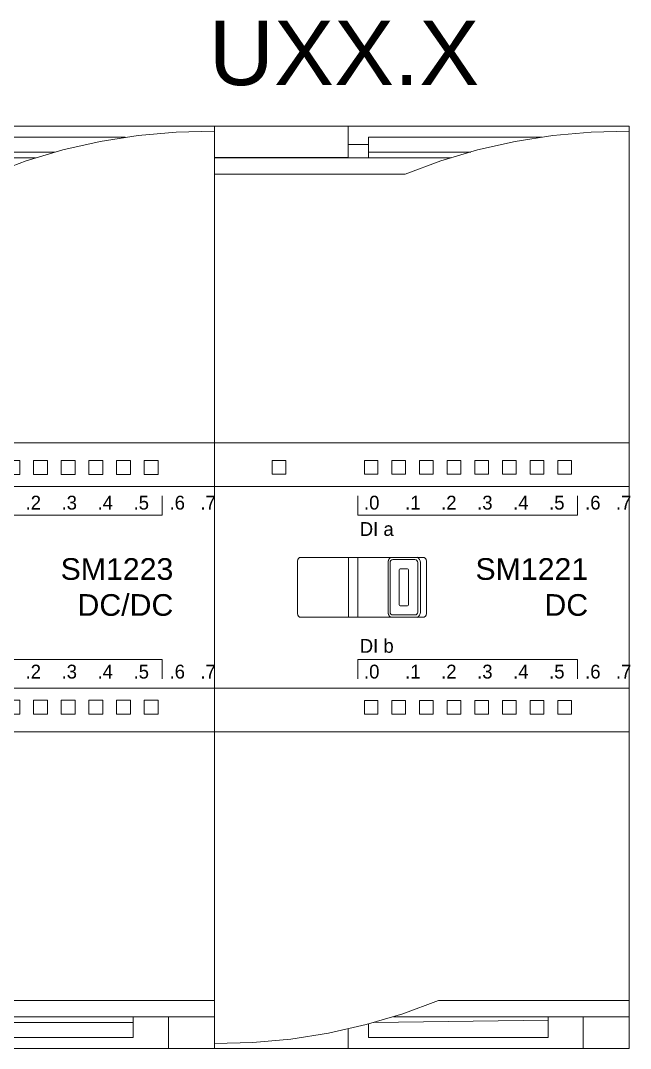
# Model space of a CAD drawing. Header units: millimetres. Extents: x 979 to 3414, y -1029 to 703.
# Drawn here: x 2566.6 to 2632.8, y -815 to -703.5 of the extents above; entities that cross this region are included whole.
import ezdxf
from ezdxf.enums import TextEntityAlignment as Align

# ---------------------------------------------------------------- set-up
doc = ezdxf.new("R2010")
doc.units = ezdxf.units.MM
doc.layers.add('eProC - L2', color=41, linetype='Continuous', lineweight=20)
doc.styles.get("Standard").update_dxf_attribs({"font": 'arial.ttf'})

# ---------------------------------------------------------------- blocks, each defined once
blk = doc.blocks.new('eProC_B1200_41')
at = {"layer": 'eProC - L2'}
for p, q in [((0, 0), (14.5, 0)), ((0, -100), (0, 0)), ((14.5, 0), (14.5, -0.16)), ((14.5, 0), (65, 0)), ((65, 0), (70, 0)), ((70, 0), (70, -0.15)), ((14.5, -0.16), (14.5, -0.58)), ((14.5, -0.58), (14.5, -1.26)), ((61.71, -1.01), (57.61, -1.66)), ((65.85, -0.63), (61.71, -1.01)), ((70, -0.53), (65.85, -0.63)), ((70, -0.15), (70, -0.53)), ((70, -100), (70, -0.53)), ((14.5, -1.26), (14.5, -2.2)), ((14.5, -2), (16.7, -2)), ((14.5, -2.2), (14.5, -3.39)), ((16.7, -1.2), (16.7, -2.8)), ((16.7, -1.2), (60.31, -1.2)), ((57.61, -1.66), (53.55, -2.58)), ((16.7, -2.8), (16.7, -3.3)), ((16.7, -2.8), (52.73, -2.8)), ((16.7, -3.3), (16.7, -3.44)), ((53.55, -2.58), (49.57, -3.76)), ((0, -3.43), (14.5, -3.43)), ((0, -3.44), (50.58, -3.44)), ((14.5, -3.39), (14.5, -3.43)), ((14.5, -3.43), (14.5, -3.44)), ((49.57, -3.76), (45.68, -5.21)), ((0, -5.21), (45.68, -5.21)), ((0, -34.32), (70, -34.32)), ((7.89, -36.25), (6.38, -36.25)), ((15.89, -36.25), (14.38, -36.25)), ((18.89, -36.25), (17.38, -36.25)), ((21.89, -36.25), (20.38, -36.25)), ((24.89, -36.25), (23.38, -36.25)), ((27.89, -36.25), (26.38, -36.25)), ((30.89, -36.25), (29.38, -36.25)), ((33.89, -36.25), (32.38, -36.25)), ((36.89, -36.25), (35.38, -36.25)), ((42.89, -36.25), (41.38, -36.25)), ((45.89, -36.25), (44.38, -36.25)), ((48.89, -36.25), (47.38, -36.25)), ((51.89, -36.25), (50.38, -36.25)), ((54.89, -36.25), (53.38, -36.25)), ((57.89, -36.25), (56.38, -36.25)), ((60.89, -36.25), (59.38, -36.25)), ((63.89, -36.25), (62.38, -36.25)), ((7.89, -37.75), (6.38, -37.75)), ((15.89, -37.75), (14.38, -37.75)), ((18.89, -37.75), (17.38, -37.75)), ((21.89, -37.75), (20.38, -37.75)), ((24.89, -37.75), (23.38, -37.75)), ((27.89, -37.75), (26.38, -37.75)), ((30.89, -37.75), (29.38, -37.75)), ((33.89, -37.75), (32.38, -37.75)), ((36.89, -37.75), (35.38, -37.75)), ((42.89, -37.75), (41.38, -37.75)), ((45.89, -37.75), (44.38, -37.75)), ((48.89, -37.75), (47.38, -37.75)), ((51.89, -37.75), (50.38, -37.75)), ((54.89, -37.75), (53.38, -37.75)), ((57.89, -37.75), (56.38, -37.75)), ((60.89, -37.75), (59.38, -37.75)), ((63.89, -37.75), (62.38, -37.75)), ((70, -39.08), (0, -39.08)), ((13.49, -40.08), (13.49, -42.17)), ((37.32, -42.17), (37.32, -40.08)), ((40.49, -40.08), (40.49, -42.17)), ((64.32, -42.17), (64.32, -40.08)), ((13.49, -42.17), (37.32, -42.17)), ((40.49, -42.17), (64.32, -42.17)), ((9.53, -46.75), (22.73, -46.75)), ((15.26, -53.25), (15.26, -46.75)), ((16.26, -53.25), (16.26, -46.75)), ((9.13, -47.15), (9.13, -52.85)), ((19.76, -47.3), (19.76, -52.7)), ((22.46, -47), (20.06, -47)), ((22.76, -52.7), (22.76, -47.3)), ((23.13, -47.15), (23.13, -52.85)), ((20.76, -51.9), (20.76, -48.1)), ((20.86, -48), (21.66, -48)), ((21.76, -48.1), (21.76, -51.9)), ((21.66, -52), (20.86, -52)), ((9.53, -53.25), (22.73, -53.25)), ((20.06, -53), (22.46, -53)), ((13.49, -59.92), (13.49, -57.83)), ((13.49, -57.83), (37.32, -57.83)), ((37.32, -57.83), (37.32, -59.92)), ((40.49, -59.92), (40.49, -57.83)), ((40.49, -57.83), (64.32, -57.83)), ((64.32, -57.83), (64.32, -59.92)), ((70, -60.92), (0, -60.92)), ((15.89, -62.25), (14.38, -62.25)), ((18.89, -62.25), (17.38, -62.25)), ((21.89, -62.25), (20.38, -62.25)), ((24.89, -62.25), (23.38, -62.25)), ((27.89, -62.25), (26.38, -62.25)), ((30.89, -62.25), (29.38, -62.25)), ((33.89, -62.25), (32.38, -62.25)), ((36.89, -62.25), (35.38, -62.25)), ((42.89, -62.25), (41.38, -62.25)), ((45.89, -62.25), (44.38, -62.25)), ((48.89, -62.25), (47.38, -62.25)), ((51.89, -62.25), (50.38, -62.25)), ((54.89, -62.25), (53.38, -62.25)), ((57.89, -62.25), (56.38, -62.25)), ((60.89, -62.25), (59.38, -62.25)), ((63.89, -62.25), (62.38, -62.25)), ((15.89, -63.75), (14.38, -63.75)), ((18.89, -63.75), (17.38, -63.75)), ((21.89, -63.75), (20.38, -63.75)), ((24.89, -63.75), (23.38, -63.75)), ((27.89, -63.75), (26.38, -63.75)), ((30.89, -63.75), (29.38, -63.75)), ((33.89, -63.75), (32.38, -63.75)), ((36.89, -63.75), (35.38, -63.75)), ((42.89, -63.75), (41.38, -63.75)), ((45.89, -63.75), (44.38, -63.75)), ((48.89, -63.75), (47.38, -63.75)), ((51.89, -63.75), (50.38, -63.75)), ((54.89, -63.75), (53.38, -63.75)), ((57.89, -63.75), (56.38, -63.75)), ((60.89, -63.75), (59.38, -63.75)), ((63.89, -63.75), (62.38, -63.75)), ((70, -65.68), (0, -65.68)), ((20.43, -96.24), (24.32, -94.79)), ((70, -94.79), (24.32, -94.79)), ((16.45, -97.42), (20.43, -96.24)), ((70, -96.56), (19.42, -96.56)), ((61.2, -96.7), (61.2, -96.56)), ((61.2, -97.2), (61.2, -96.7)), ((65, -96.57), (65, -96.56)), ((65, -96.61), (65, -96.57)), ((65, -96.57), (70, -96.57)), ((65, -100), (65, -96.61)), ((12.39, -98.34), (16.45, -97.42)), ((14.5, -97.86), (14.5, -100)), ((14.5, -97.9), (14.5, -98.8)), ((16.7, -98.8), (16.7, -97.35)), ((61.2, -97.2), (17.27, -97.2)), ((61.2, -98.8), (61.2, -97.2)), ((4.15, -99.37), (8.29, -98.99)), ((8.29, -98.99), (12.39, -98.34)), ((14.5, -98.8), (14.5, -99.45)), ((61.2, -98.8), (16.7, -98.8)), ((0, -99.47), (4.15, -99.37)), ((0, -99.47), (0, -99.85)), ((0, -99.85), (0, -100)), ((14.5, -100), (0, -100)), ((65, -100), (14.5, -100)), ((70, -100), (65, -100))]:
    blk.add_line(p, q, dxfattribs=at)
for points in [[(6.38, -37.75), (6.38, -37.25), (6.38, -36.75), (6.38, -36.25)], [(7.89, -37.75), (7.89, -37.25), (7.89, -36.75), (7.89, -36.25)], [(14.38, -37.75), (14.38, -37.25), (14.38, -36.75), (14.38, -36.25)], [(15.89, -37.75), (15.89, -37.25), (15.89, -36.75), (15.89, -36.25)], [(17.38, -37.75), (17.38, -37.25), (17.38, -36.75), (17.38, -36.25)], [(18.89, -37.75), (18.89, -37.25), (18.89, -36.75), (18.89, -36.25)], [(20.38, -37.75), (20.38, -37.25), (20.38, -36.75), (20.38, -36.25)], [(21.89, -37.75), (21.89, -37.25), (21.89, -36.75), (21.89, -36.25)], [(23.38, -37.75), (23.38, -37.25), (23.38, -36.75), (23.38, -36.25)], [(24.89, -37.75), (24.89, -37.25), (24.89, -36.75), (24.89, -36.25)], [(26.38, -37.75), (26.38, -37.25), (26.38, -36.75), (26.38, -36.25)], [(27.89, -37.75), (27.89, -37.25), (27.89, -36.75), (27.89, -36.25)], [(29.38, -37.75), (29.38, -37.25), (29.38, -36.75), (29.38, -36.25)], [(30.89, -37.75), (30.89, -37.25), (30.89, -36.75), (30.89, -36.25)], [(32.38, -37.75), (32.38, -37.25), (32.38, -36.75), (32.38, -36.25)], [(33.89, -37.75), (33.89, -37.25), (33.89, -36.75), (33.89, -36.25)], [(35.38, -37.75), (35.38, -37.25), (35.38, -36.75), (35.38, -36.25)], [(36.89, -37.75), (36.89, -37.25), (36.89, -36.75), (36.89, -36.25)], [(41.38, -37.75), (41.38, -37.25), (41.38, -36.75), (41.38, -36.25)], [(42.89, -37.75), (42.89, -37.25), (42.89, -36.75), (42.89, -36.25)], [(44.38, -37.75), (44.38, -37.25), (44.38, -36.75), (44.38, -36.25)], [(45.89, -37.75), (45.89, -37.25), (45.89, -36.75), (45.89, -36.25)], [(47.38, -37.75), (47.38, -37.25), (47.38, -36.75), (47.38, -36.25)], [(48.89, -37.75), (48.89, -37.25), (48.89, -36.75), (48.89, -36.25)], [(50.38, -37.75), (50.38, -37.25), (50.38, -36.75), (50.38, -36.25)], [(51.89, -37.75), (51.89, -37.25), (51.89, -36.75), (51.89, -36.25)], [(53.38, -37.75), (53.38, -37.25), (53.38, -36.75), (53.38, -36.25)], [(54.89, -37.75), (54.89, -37.25), (54.89, -36.75), (54.89, -36.25)], [(56.38, -37.75), (56.38, -37.25), (56.38, -36.75), (56.38, -36.25)], [(57.89, -37.75), (57.89, -37.25), (57.89, -36.75), (57.89, -36.25)], [(59.38, -37.75), (59.38, -37.25), (59.38, -36.75), (59.38, -36.25)], [(60.89, -37.75), (60.89, -37.25), (60.89, -36.75), (60.89, -36.25)], [(62.38, -37.75), (62.38, -37.25), (62.38, -36.75), (62.38, -36.25)], [(63.89, -37.75), (63.89, -37.25), (63.89, -36.75), (63.89, -36.25)], [(14.38, -63.75), (14.38, -63.25), (14.38, -62.75), (14.38, -62.25)], [(15.89, -63.75), (15.89, -63.25), (15.89, -62.75), (15.89, -62.25)], [(17.38, -63.75), (17.38, -63.25), (17.38, -62.75), (17.38, -62.25)], [(18.89, -63.75), (18.89, -63.25), (18.89, -62.75), (18.89, -62.25)], [(20.38, -63.75), (20.38, -63.25), (20.38, -62.75), (20.38, -62.25)], [(21.89, -63.75), (21.89, -63.25), (21.89, -62.75), (21.89, -62.25)], [(23.38, -63.75), (23.38, -63.25), (23.38, -62.75), (23.38, -62.25)], [(24.89, -63.75), (24.89, -63.25), (24.89, -62.75), (24.89, -62.25)], [(26.38, -63.75), (26.38, -63.25), (26.38, -62.75), (26.38, -62.25)], [(27.89, -63.75), (27.89, -63.25), (27.89, -62.75), (27.89, -62.25)], [(29.38, -63.75), (29.38, -63.25), (29.38, -62.75), (29.38, -62.25)], [(30.89, -63.75), (30.89, -63.25), (30.89, -62.75), (30.89, -62.25)], [(32.38, -63.75), (32.38, -63.25), (32.38, -62.75), (32.38, -62.25)], [(33.89, -63.75), (33.89, -63.25), (33.89, -62.75), (33.89, -62.25)], [(35.38, -63.75), (35.38, -63.25), (35.38, -62.75), (35.38, -62.25)], [(36.89, -63.75), (36.89, -63.25), (36.89, -62.75), (36.89, -62.25)], [(41.38, -63.75), (41.38, -63.25), (41.38, -62.75), (41.38, -62.25)], [(42.89, -63.75), (42.89, -63.25), (42.89, -62.75), (42.89, -62.25)], [(44.38, -63.75), (44.38, -63.25), (44.38, -62.75), (44.38, -62.25)], [(45.89, -63.75), (45.89, -63.25), (45.89, -62.75), (45.89, -62.25)], [(47.38, -63.75), (47.38, -63.25), (47.38, -62.75), (47.38, -62.25)], [(48.89, -63.75), (48.89, -63.25), (48.89, -62.75), (48.89, -62.25)], [(50.38, -63.75), (50.38, -63.25), (50.38, -62.75), (50.38, -62.25)], [(51.89, -63.75), (51.89, -63.25), (51.89, -62.75), (51.89, -62.25)], [(53.38, -63.75), (53.38, -63.25), (53.38, -62.75), (53.38, -62.25)], [(54.89, -63.75), (54.89, -63.25), (54.89, -62.75), (54.89, -62.25)], [(56.38, -63.75), (56.38, -63.25), (56.38, -62.75), (56.38, -62.25)], [(57.89, -63.75), (57.89, -63.25), (57.89, -62.75), (57.89, -62.25)], [(59.38, -63.75), (59.38, -63.25), (59.38, -62.75), (59.38, -62.25)], [(60.89, -63.75), (60.89, -63.25), (60.89, -62.75), (60.89, -62.25)], [(62.38, -63.75), (62.38, -63.25), (62.38, -62.75), (62.38, -62.25)], [(63.89, -63.75), (63.89, -63.25), (63.89, -62.75), (63.89, -62.25)]]:
    blk.add_lwpolyline(points, dxfattribs=at)
for centre, radius, start, end in [((9.53, -47.15), 0.4, 90, 180), ((22.73, -47.15), 0.4, 0, 90), ((20.06, -47.3), 0.3, 90, 180.0017), ((22.46, -47.3), 0.3, 0, 90), ((20.86, -48.1), 0.1, 90, 180), ((21.66, -48.1), 0.1, 0, 90), ((20.86, -51.9), 0.1, 180, 270), ((21.66, -51.9), 0.1, 270, 0), ((9.53, -52.85), 0.4, 180, 270), ((20.06, -52.7), 0.3, 180, 270), ((22.46, -52.7), 0.3, 270, 0), ((22.73, -52.85), 0.4, 270, 0)]:
    blk.add_arc(centre, radius, start, end, dxfattribs=at)
at = {"layer": 'eProC - L2', "char_height": 1.501, "width": 32.9726, "attachment_point": 5}
for s, insert in [('\\pxql;{\\fBahnschrift SemiLight|b0|i0|c0|p34;.0     .1    .2    .3    .4    .5    .6   .7}', (30.63, -40.83)), ('\\pxql;{\\fBahnschrift SemiLight|b0|i0|c0|p34;.0     .1    .2    .3    .4    .5    .6   .7}', (57.63, -40.83)), ('\\pxql;{\\fBahnschrift SemiLight|b0|i0|c0|p34;DI a}', (30.17, -43.69)), ('\\pxql;{\\fBahnschrift SemiLight|b0|i0|c0|p34;DI b}', (57.17, -43.69)), ('\\pxql;{\\fBahnschrift SemiLight|b0|i0|c0|p34;DQ a}', (30.17, -56.36)), ('\\pxql;{\\fBahnschrift SemiLight|b0|i0|c0|p34;DQ b}', (57.17, -56.36)), ('\\pxql;{\\fBahnschrift SemiLight|b0|i0|c0|p34;.0     .1    .2    .3    .4    .5    .6   .7}', (30.63, -59.15)), ('\\pxql;{\\fBahnschrift SemiLight|b0|i0|c0|p34;.0     .1    .2    .3    .4    .5    .6   .7}', (57.63, -59.15))]:
    blk.add_mtext(s, dxfattribs=dict(at, insert=insert))
at = {"layer": 'eProC - L2'}
blk.add_attdef('ID', (-0.61, 4.45), '', height=7, dxfattribs=at)
for tag, p in [('SMXXXX', (65.54, -49.19)), ('TIPO', (65.54, -53.09))]:
    blk.add_attdef(tag, text='', height=2.35, dxfattribs=at).set_placement(p, align=Align.RIGHT)
blk = doc.blocks.new('eProC_B1200_20')
at = {"layer": 'eProC - L2'}
for p, q in [((0, 0), (14.5, 0)), ((0, -100), (0, 0)), ((14.5, 0), (14.5, -0.16)), ((45, 0), (45, -0.15)), ((14.5, -0.16), (14.5, -0.58)), ((14.5, -0.58), (14.5, -1.26)), ((36.71, -1.01), (32.61, -1.66)), ((40.85, -0.63), (36.71, -1.01)), ((40, 0), (45, 0)), ((45, -0.53), (40.85, -0.63)), ((45, -0.15), (45, -0.53)), ((45, -100), (45, -0.53)), ((14.5, -1.26), (14.5, -2.2)), ((14.5, -2), (16.7, -2)), ((14.5, -2.2), (14.5, -3.39)), ((16.7, -1.2), (16.7, -2.8)), ((16.7, -1.2), (35.51, -1.2)), ((32.61, -1.66), (28.55, -2.58)), ((16.7, -2.8), (16.7, -3.3)), ((16.7, -2.8), (27.81, -2.8)), ((16.7, -3.3), (16.7, -3.44)), ((28.55, -2.58), (24.57, -3.76)), ((0, -3.39), (14.5, -3.39)), ((0, -3.43), (14.5, -3.43)), ((0, -3.44), (25.68, -3.44)), ((14.5, -3.39), (14.5, -3.43)), ((14.5, -3.43), (14.5, -3.44)), ((24.57, -3.76), (20.68, -5.21)), ((0, -5.21), (20.68, -5.21)), ((0, -34.32), (45, -34.32)), ((6.26, -36.26), (7.74, -36.26)), ((16.26, -36.26), (17.74, -36.26)), ((19.26, -36.26), (20.74, -36.26)), ((22.26, -36.26), (23.74, -36.26)), ((25.26, -36.26), (26.74, -36.26)), ((28.26, -36.26), (29.74, -36.26)), ((31.26, -36.26), (32.74, -36.26)), ((34.26, -36.26), (35.74, -36.26)), ((37.26, -36.26), (38.74, -36.26)), ((7.74, -37.74), (6.26, -37.74)), ((17.74, -37.74), (16.26, -37.74)), ((20.74, -37.74), (19.26, -37.74)), ((23.74, -37.74), (22.26, -37.74)), ((26.74, -37.74), (25.26, -37.74)), ((29.74, -37.74), (28.26, -37.74)), ((32.74, -37.74), (31.26, -37.74)), ((35.74, -37.74), (34.26, -37.74)), ((38.74, -37.74), (37.26, -37.74)), ((45, -39.08), (0, -39.08)), ((15.57, -40.08), (15.57, -42.17)), ((39.4, -42.17), (39.4, -40.08)), ((15.57, -42.17), (39.4, -42.17)), ((9.4, -46.75), (22.6, -46.75)), ((14.55, -53.25), (14.55, -46.75)), ((15.55, -53.25), (15.55, -46.75)), ((9, -47.15), (9, -52.85)), ((18.85, -47.3), (18.85, -52.7)), ((19.05, -47.3), (19.05, -52.7)), ((21.75, -47), (19.35, -47)), ((22.05, -52.7), (22.05, -47.3)), ((22.35, -47.3), (22.35, -52.7)), ((23, -47.15), (23, -52.85)), ((20.05, -51.9), (20.05, -48.1)), ((20.15, -48), (20.95, -48)), ((21.05, -48.1), (21.05, -51.9)), ((20.95, -52), (20.15, -52)), ((9.4, -53.25), (22.6, -53.25)), ((19.35, -53), (21.75, -53)), ((15.57, -59.92), (15.57, -57.83)), ((15.57, -57.83), (39.4, -57.83)), ((39.4, -57.83), (39.4, -59.92)), ((45, -60.92), (0, -60.92)), ((16.26, -62.26), (17.74, -62.26)), ((19.26, -62.26), (20.74, -62.26)), ((22.26, -62.26), (23.74, -62.26)), ((25.26, -62.26), (26.74, -62.26)), ((28.26, -62.26), (29.74, -62.26)), ((31.26, -62.26), (32.74, -62.26)), ((34.26, -62.26), (35.74, -62.26)), ((37.26, -62.26), (38.74, -62.26)), ((17.74, -63.74), (16.26, -63.74)), ((20.74, -63.74), (19.26, -63.74)), ((23.74, -63.74), (22.26, -63.74)), ((26.74, -63.74), (25.26, -63.74)), ((29.74, -63.74), (28.26, -63.74)), ((32.74, -63.74), (31.26, -63.74)), ((35.74, -63.74), (34.26, -63.74)), ((38.74, -63.74), (37.26, -63.74)), ((45, -65.68), (0, -65.68)), ((20.43, -96.24), (24.32, -94.79)), ((45, -94.79), (24.32, -94.79)), ((16.45, -97.42), (20.43, -96.24)), ((36.2, -96.95), (17.27, -97.2)), ((45, -96.56), (19.42, -96.56)), ((36.2, -96.7), (36.2, -96.56)), ((36.2, -97.2), (36.2, -96.7)), ((40, -96.57), (40, -96.56)), ((40, -96.61), (40, -96.57)), ((40, -96.57), (45, -96.57)), ((40, -97.8), (40, -96.61)), ((12.39, -98.34), (16.45, -97.42)), ((14.5, -97.9), (14.5, -98.8)), ((16.7, -98.8), (16.7, -97.35)), ((36.2, -98.8), (36.2, -97.2)), ((40, -98.74), (40, -97.8)), ((4.15, -99.37), (8.29, -98.99)), ((8.29, -98.99), (12.39, -98.34)), ((14.5, -98.8), (14.5, -99.45)), ((36.2, -98.8), (16.7, -98.8)), ((40, -99.42), (40, -98.74)), ((0, -99.47), (4.15, -99.37)), ((0, -99.47), (0, -99.85)), ((0, -99.85), (0, -100)), ((14.5, -100), (0, -100)), ((14.5, -99.45), (14.5, -99.85)), ((14.5, -99.85), (14.5, -100)), ((40, -99.84), (40, -99.42)), ((40, -100), (40, -99.84)), ((45, -100), (40, -100))]:
    blk.add_line(p, q, dxfattribs=at)
for points in [[(40, 0), (14.5, 0)], [(6.26, -37.74), (6.26, -37.25), (6.26, -36.75), (6.26, -36.26)], [(7.74, -36.26), (7.74, -36.75), (7.74, -37.25), (7.74, -37.74)], [(16.26, -37.74), (16.26, -37.25), (16.26, -36.75), (16.26, -36.26)], [(17.74, -36.26), (17.74, -36.75), (17.74, -37.25), (17.74, -37.74)], [(19.26, -37.74), (19.26, -37.25), (19.26, -36.75), (19.26, -36.26)], [(20.74, -36.26), (20.74, -36.75), (20.74, -37.25), (20.74, -37.74)], [(22.26, -37.74), (22.26, -37.25), (22.26, -36.75), (22.26, -36.26)], [(23.74, -36.26), (23.74, -36.75), (23.74, -37.25), (23.74, -37.74)], [(25.26, -37.74), (25.26, -37.25), (25.26, -36.75), (25.26, -36.26)], [(26.74, -36.26), (26.74, -36.75), (26.74, -37.25), (26.74, -37.74)], [(28.26, -37.74), (28.26, -37.25), (28.26, -36.75), (28.26, -36.26)], [(29.74, -36.26), (29.74, -36.75), (29.74, -37.25), (29.74, -37.74)], [(31.26, -37.74), (31.26, -37.25), (31.26, -36.75), (31.26, -36.26)], [(32.74, -36.26), (32.74, -36.75), (32.74, -37.25), (32.74, -37.74)], [(34.26, -37.74), (34.26, -37.25), (34.26, -36.75), (34.26, -36.26)], [(35.74, -36.26), (35.74, -36.75), (35.74, -37.25), (35.74, -37.74)], [(37.26, -37.74), (37.26, -37.25), (37.26, -36.75), (37.26, -36.26)], [(38.74, -36.26), (38.74, -36.75), (38.74, -37.25), (38.74, -37.74)], [(18.85, -47.3), (18.85, -47.28), (18.85, -47.26), (18.85, -47.24), (18.85, -47.22), (18.85, -47.21), (18.86, -47.19), (18.86, -47.17), (18.86, -47.16), (18.86, -47.14), (18.87, -47.13), (18.87, -47.12), (18.87, -47.11), (18.88, -47.09), (18.88, -47.08), (18.88, -47.07), (18.89, -47.05), (18.89, -47.04), (18.9, -47.03), (18.9, -47.02), (18.91, -47), (18.92, -46.99), (18.92, -46.98), (18.93, -46.97), (18.93, -46.96), (18.94, -46.95), (18.95, -46.94), (18.96, -46.93), (18.96, -46.91), (18.97, -46.9), (18.98, -46.89), (18.99, -46.88), (18.99, -46.87), (19, -46.87), (19.01, -46.86), (19.02, -46.85), (19.03, -46.84), (19.04, -46.83), (19.05, -46.82), (19.06, -46.81), (19.07, -46.81), (19.08, -46.8), (19.09, -46.79), (19.1, -46.78), (19.11, -46.78), (19.12, -46.77), (19.13, -46.76), (19.14, -46.76), (19.15, -46.75), (19.15, -46.75)], [(19.15, -53.25), (19.15, -53.25), (19.14, -53.24), (19.13, -53.24), (19.12, -53.23), (19.11, -53.22), (19.1, -53.22), (19.09, -53.21), (19.08, -53.2), (19.07, -53.19), (19.06, -53.19), (19.05, -53.18), (19.04, -53.17), (19.03, -53.16), (19.02, -53.15), (19.01, -53.14), (19, -53.13), (18.99, -53.13), (18.99, -53.12), (18.98, -53.11), (18.97, -53.1), (18.96, -53.09), (18.96, -53.07), (18.95, -53.06), (18.94, -53.05), (18.93, -53.04), (18.93, -53.03), (18.92, -53.02), (18.92, -53.01), (18.91, -53), (18.9, -52.98), (18.9, -52.97), (18.89, -52.96), (18.89, -52.95), (18.88, -52.93), (18.88, -52.92), (18.88, -52.91), (18.87, -52.89), (18.87, -52.88), (18.87, -52.87), (18.86, -52.86), (18.86, -52.84), (18.86, -52.83), (18.86, -52.81), (18.85, -52.79), (18.85, -52.78), (18.85, -52.76), (18.85, -52.74), (18.85, -52.72), (18.85, -52.7)], [(16.26, -63.74), (16.26, -63.25), (16.26, -62.75), (16.26, -62.26)], [(17.74, -62.26), (17.74, -62.75), (17.74, -63.25), (17.74, -63.74)], [(19.26, -63.74), (19.26, -63.25), (19.26, -62.75), (19.26, -62.26)], [(20.74, -62.26), (20.74, -62.75), (20.74, -63.25), (20.74, -63.74)], [(22.26, -63.74), (22.26, -63.25), (22.26, -62.75), (22.26, -62.26)], [(23.74, -62.26), (23.74, -62.75), (23.74, -63.25), (23.74, -63.74)], [(25.26, -63.74), (25.26, -63.25), (25.26, -62.75), (25.26, -62.26)], [(26.74, -62.26), (26.74, -62.75), (26.74, -63.25), (26.74, -63.74)], [(28.26, -63.74), (28.26, -63.25), (28.26, -62.75), (28.26, -62.26)], [(29.74, -62.26), (29.74, -62.75), (29.74, -63.25), (29.74, -63.74)], [(31.26, -63.74), (31.26, -63.25), (31.26, -62.75), (31.26, -62.26)], [(32.74, -62.26), (32.74, -62.75), (32.74, -63.25), (32.74, -63.74)], [(34.26, -63.74), (34.26, -63.25), (34.26, -62.75), (34.26, -62.26)], [(35.74, -62.26), (35.74, -62.75), (35.74, -63.25), (35.74, -63.74)], [(37.26, -63.74), (37.26, -63.25), (37.26, -62.75), (37.26, -62.26)], [(38.74, -62.26), (38.74, -62.75), (38.74, -63.25), (38.74, -63.74)], [(14.5, -100), (40, -100)]]:
    blk.add_lwpolyline(points, dxfattribs=at)
for centre, radius, start, end in [((9.4, -47.15), 0.4, 90, 180), ((21.75, -47.3), 0.6, 0, 67.6078), ((22.6, -47.15), 0.4, 0, 90), ((19.35, -47.3), 0.3, 90, 180.0017), ((21.75, -47.3), 0.3, 0, 90), ((20.15, -48.1), 0.1, 90, 180), ((20.95, -48.1), 0.1, 0, 90), ((20.15, -51.9), 0.1, 180, 270), ((20.95, -51.9), 0.1, 270, 0), ((9.4, -52.85), 0.4, 180, 270), ((19.35, -52.7), 0.3, 179.9983, 270), ((21.75, -52.7), 0.3, 270, 0), ((21.75, -52.7), 0.6, 292.3915, 0), ((22.6, -52.85), 0.4, 270, 0)]:
    blk.add_arc(centre, radius, start, end, dxfattribs=at)
at = {"layer": 'eProC - L2', "char_height": 1.501, "width": 32.9726, "attachment_point": 5}
for s, insert in [('\\pxql;{\\fBahnschrift SemiLight|b0|i0|c0|p34;.0     .1    .2    .3    .4    .5    .6   .7}', (32.71, -40.83)), ('\\pxql;{\\fBahnschrift SemiLight|b0|i0|c0|p34;DI a}', (32.25, -43.69)), ('\\pxql;{\\fBahnschrift SemiLight|b0|i0|c0|p34;DI b}', (32.25, -56.36)), ('\\pxql;{\\fBahnschrift SemiLight|b0|i0|c0|p34;.0     .1    .2    .3    .4    .5    .6   .7}', (32.71, -59.15))]:
    blk.add_mtext(s, dxfattribs=dict(at, insert=insert))
at = {"layer": 'eProC - L2'}
blk.add_attdef('ID', (-0.61, 4.45), '', height=7, dxfattribs=at)
for tag, p in [('SMXXXX', (40.54, -49.19)), ('TIPO', (40.54, -53.09))]:
    blk.add_attdef(tag, text='', height=2.35, dxfattribs=at).set_placement(p, align=Align.RIGHT)

msp = doc.modelspace()

# ---------------------------------------------------------------- block references
at = {"layer": 'eProC - L2', "color": 4}
for name, p, values in [('eProC_B1200_41', (2517.671, -714.986), {'SMXXXX': 'SM1223', 'TIPO': 'DC/DC', 'ID': 'UXX.X'}), ('eProC_B1200_20', (2587.671, -714.986), {'SMXXXX': 'SM1221', 'TIPO': 'DC', 'ID': 'UXX.X'})]:
    msp.add_blockref(name, p, dxfattribs=at).add_auto_attribs(values)

doc.saveas('drawing.dxf')
